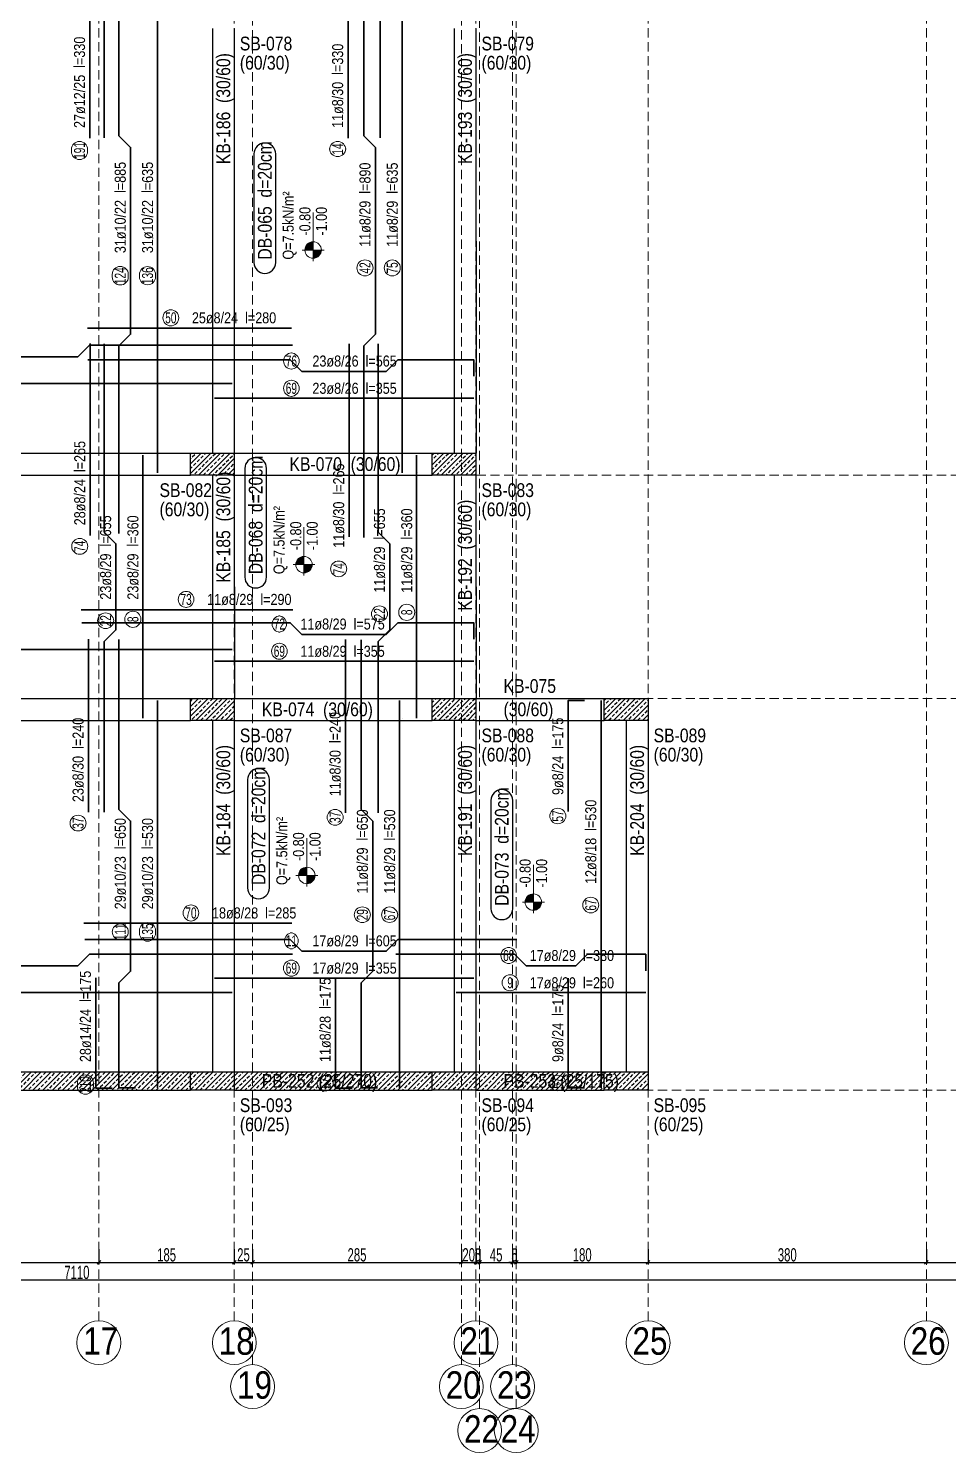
# Model space of a CAD drawing. Header units: millimetres. Extents: x 2300 to 11114, y 689 to 8824.
# Drawn here: x 7051 to 8307, y 689 to 2634 of the extents above; entities that cross this region are included whole.
import ezdxf
from ezdxf.enums import TextEntityAlignment as Align

# ---------------------------------------------------------------- set-up
doc = ezdxf.new("R2010")
doc.units = ezdxf.units.MM
doc.linetypes.add('DASHED', pattern=[19.05, 12.7, -6.35])
for name, color, linetype, lineweight in [('AKS BALONU (BEYKENT)', 7, 'Continuous', 20), ('AKS CIZGISI (BEYKENT)', 252, 'DASHED', 20), ('AKS NO (BEYKENT)', 3, 'Continuous', 20), ('AKS OLCU (BEYKENT)', 200, 'Continuous', 20), ('DONATI (BEYKENT)', 4, 'Continuous', 35), ('DONATI YAZISI (BEYKENT)', 3, 'Continuous', 20), ('DOSEME ISMI (BEYKENT)', 9, 'Continuous', 20), ('DOSEME PAFTA (BEYKENT)', 3, 'Continuous', 20), ('KIRIS (BEYKENT)', 2, 'Continuous', 30), ('KIRIS ISMI (BEYKENT)', 40, 'Continuous', 20), ('KOLON (BEYKENT)', 3, 'Continuous', 30), ('KOLON ISMI (BEYKENT)', 91, 'Continuous', 20), ('KOT CIZGI (BEYKENT)', 120, 'Continuous', 20), ('KOT YAZI (BEYKENT)', 7, 'Continuous', 20), ('PERDE (BEYKENT)', 6, 'Continuous', 30), ('PERDE ISMI (BEYKENT)', 240, 'Continuous', 20), ('POZ BALON (BEYKENT)', 14, 'Continuous', 20), ('POZ NO (BEYKENT)', 2, 'Continuous', 20), ('TARAMA (BEYKENT)', 252, 'Continuous', 25), ('YAZI (BEYKENT)', 140, 'Continuous', 20)]:
    doc.layers.add(name, color=color, linetype=linetype, lineweight=lineweight)
doc.styles.add('DONATI YAZISI (BEYKENT)', font='')
doc.styles.add('DSMOLC-50', font='bahnschrift light condensed', dxfattribs={"width": 0.75, "height": 18})
doc.styles.add('KOT (BEYKENT)', font='')
doc.styles.add('stastyle', font='RomanSTA.ttf')
doc.styles.add('YAZI (BEYKENT)', font='')
doc.styles.get('DONATI YAZISI (BEYKENT)').set_extended_font_data('Bahnschrift Light Condensed')
doc.styles.get('KOT (BEYKENT)').set_extended_font_data('Bahnschrift Light Condensed')
doc.styles.get('YAZI (BEYKENT)').set_extended_font_data('Bahnschrift Light Condensed')
doc.dimstyles.new('DSMOLC-50', dxfattribs={"dimtxt": 18, "dimasz": 5, "dimexe": 2, "dimexo": 2, "dimgap": 1, "dimtad": 1, "dimdec": 1, "dimrnd": 0.5, "dimzin": 12, "dimdsep": 46, "dimtxsty": 'DSMOLC-50', "dimblk": 'OBLIQUE', "dimblk1": 'OBLIQUE', "dimblk2": 'OBLIQUE', "dimcen": 0, "dimclrt": 7, "dimadec": 0, "dimazin": 0, "dimtfac": 1, "dimtdec": 4, "dimtix": 1, "dimtmove": 2, "dimatfit": 3, "dimfxl": 1, "dimtzin": 0, "dimarcsym": 0})
pattern_1 = [(45, (-157652.923, -16846.83), (-6.7351921, 6.7351921), []), (45, (-157646.188, -16846.83), (-6.7351921, 6.7351921), [4.7625, -2.38125])]
pattern_2 = [(45, (705.027, 417.84), (-6.629126, 6.629126), []), (45, (711.6565, 417.84), (-6.629126, 6.629126), [4.6875, -2.34375])]

# ---------------------------------------------------------------- blocks, each defined once
blk = doc.blocks.new('_Oblique')
at = {"color": 0, "linetype": 'ByBlock', "lineweight": -2}
blk.add_line((-0.5, -0.5), (0.5, 0.5), dxfattribs=at)
blk = doc.blocks.new('*D221')
at = {"layer": 'AKS OLCU (BEYKENT)', "color": 0, "lineweight": -2, "transparency": 16777216}
for p, q in [((6746.9, 966.6), (6746.9, 946.6)), ((7146.9, 966.6), (7146.9, 946.6)), ((6746.9, 948.6), (7146.9, 948.6))]:
    blk.add_line(p, q, dxfattribs=at)
at = {"layer": 'DEFPOINTS', "color": 0, "transparency": 16777216}
for p in [(6746.9, 968.6), (7146.9, 968.6), (7146.9, 948.6)]:
    blk.add_point(p, dxfattribs=at)
at = {"layer": 'AKS OLCU (BEYKENT)', "color": 0, "lineweight": -2, "transparency": 16777216, "xscale": 5, "yscale": 5, "zscale": 5, "rotation": 180}
blk.add_blockref('_Oblique', (6746.9, 948.6), dxfattribs=at)
at = {"layer": 'AKS OLCU (BEYKENT)', "color": 0, "lineweight": -2, "transparency": 16777216, "xscale": 5, "yscale": 5, "zscale": 5}
blk.add_blockref('_Oblique', (7146.9, 948.6), dxfattribs=at)
at = {"layer": 'AKS OLCU (BEYKENT)', "color": 7, "transparency": 16777216, "insert": (6946.9, 958.8), "char_height": 18, "attachment_point": 5, "style": 'DSMOLC-50'}
blk.add_mtext('400', dxfattribs=at)
blk = doc.blocks.new('*D222')
at = {"layer": 'AKS OLCU (BEYKENT)', "color": 0, "lineweight": -2, "transparency": 16777216}
for p, q in [((7146.9, 966.6), (7146.9, 946.6)), ((7331.9, 966.6), (7331.9, 946.6)), ((7146.9, 948.6), (7331.9, 948.6))]:
    blk.add_line(p, q, dxfattribs=at)
at = {"layer": 'DEFPOINTS', "color": 0, "transparency": 16777216}
for p in [(7146.9, 968.6), (7331.9, 968.6), (7331.9, 948.6)]:
    blk.add_point(p, dxfattribs=at)
at = {"layer": 'AKS OLCU (BEYKENT)', "color": 0, "lineweight": -2, "transparency": 16777216, "xscale": 5, "yscale": 5, "zscale": 5, "rotation": 180}
blk.add_blockref('_Oblique', (7146.9, 948.6), dxfattribs=at)
at = {"layer": 'AKS OLCU (BEYKENT)', "color": 0, "lineweight": -2, "transparency": 16777216, "xscale": 5, "yscale": 5, "zscale": 5}
blk.add_blockref('_Oblique', (7331.9, 948.6), dxfattribs=at)
at = {"layer": 'AKS OLCU (BEYKENT)', "color": 7, "transparency": 16777216, "insert": (7239.4, 958.8), "char_height": 18, "attachment_point": 5, "style": 'DSMOLC-50'}
blk.add_mtext('185', dxfattribs=at)
blk = doc.blocks.new('*D223')
at = {"layer": 'AKS OLCU (BEYKENT)', "color": 0, "lineweight": -2, "transparency": 16777216}
for p, q in [((7331.9, 966.6), (7331.9, 946.6)), ((7356.9, 966.6), (7356.9, 946.6)), ((7331.9, 948.6), (7356.9, 948.6))]:
    blk.add_line(p, q, dxfattribs=at)
at = {"layer": 'DEFPOINTS', "color": 0, "transparency": 16777216}
for p in [(7331.9, 968.6), (7356.9, 968.6), (7356.9, 948.6)]:
    blk.add_point(p, dxfattribs=at)
at = {"layer": 'AKS OLCU (BEYKENT)', "color": 0, "lineweight": -2, "transparency": 16777216, "xscale": 5, "yscale": 5, "zscale": 5, "rotation": 180}
blk.add_blockref('_Oblique', (7331.9, 948.6), dxfattribs=at)
at = {"layer": 'AKS OLCU (BEYKENT)', "color": 0, "lineweight": -2, "transparency": 16777216, "xscale": 5, "yscale": 5, "zscale": 5}
blk.add_blockref('_Oblique', (7356.9, 948.6), dxfattribs=at)
at = {"layer": 'AKS OLCU (BEYKENT)', "color": 7, "transparency": 16777216, "insert": (7344.4, 958.8), "char_height": 18, "attachment_point": 5, "style": 'DSMOLC-50'}
blk.add_mtext('25', dxfattribs=at)
blk = doc.blocks.new('*D224')
at = {"layer": 'AKS OLCU (BEYKENT)', "color": 0, "lineweight": -2, "transparency": 16777216}
for p, q in [((7356.9, 966.6), (7356.9, 946.6)), ((7641.9, 966.6), (7641.9, 946.6)), ((7356.9, 948.6), (7641.9, 948.6))]:
    blk.add_line(p, q, dxfattribs=at)
at = {"layer": 'DEFPOINTS', "color": 0, "transparency": 16777216}
for p in [(7356.9, 968.6), (7641.9, 968.6), (7641.9, 948.6)]:
    blk.add_point(p, dxfattribs=at)
at = {"layer": 'AKS OLCU (BEYKENT)', "color": 0, "lineweight": -2, "transparency": 16777216, "xscale": 5, "yscale": 5, "zscale": 5, "rotation": 180}
blk.add_blockref('_Oblique', (7356.9, 948.6), dxfattribs=at)
at = {"layer": 'AKS OLCU (BEYKENT)', "color": 0, "lineweight": -2, "transparency": 16777216, "xscale": 5, "yscale": 5, "zscale": 5}
blk.add_blockref('_Oblique', (7641.9, 948.6), dxfattribs=at)
at = {"layer": 'AKS OLCU (BEYKENT)', "color": 7, "transparency": 16777216, "insert": (7499.4, 958.8), "char_height": 18, "attachment_point": 5, "style": 'DSMOLC-50'}
blk.add_mtext('285', dxfattribs=at)
blk = doc.blocks.new('*D225')
at = {"layer": 'AKS OLCU (BEYKENT)', "color": 0, "lineweight": -2, "transparency": 16777216}
for p, q in [((7641.9, 966.6), (7641.9, 946.6)), ((7661.9, 966.6), (7661.9, 946.6)), ((7641.9, 948.6), (7661.9, 948.6))]:
    blk.add_line(p, q, dxfattribs=at)
at = {"layer": 'DEFPOINTS', "color": 0, "transparency": 16777216}
for p in [(7641.9, 968.6), (7661.9, 968.6), (7661.9, 948.6)]:
    blk.add_point(p, dxfattribs=at)
at = {"layer": 'AKS OLCU (BEYKENT)', "color": 0, "lineweight": -2, "transparency": 16777216, "xscale": 5, "yscale": 5, "zscale": 5, "rotation": 180}
blk.add_blockref('_Oblique', (7641.9, 948.6), dxfattribs=at)
at = {"layer": 'AKS OLCU (BEYKENT)', "color": 0, "lineweight": -2, "transparency": 16777216, "xscale": 5, "yscale": 5, "zscale": 5}
blk.add_blockref('_Oblique', (7661.9, 948.6), dxfattribs=at)
at = {"layer": 'AKS OLCU (BEYKENT)', "color": 7, "transparency": 16777216, "insert": (7651.9, 958.8), "char_height": 18, "attachment_point": 5, "style": 'DSMOLC-50'}
blk.add_mtext('20', dxfattribs=at)
blk = doc.blocks.new('*D226')
at = {"layer": 'AKS OLCU (BEYKENT)', "color": 0, "lineweight": -2, "transparency": 16777216}
for p, q in [((7661.9, 966.6), (7661.9, 946.6)), ((7666.9, 966.6), (7666.9, 946.6)), ((7661.9, 948.6), (7656.9, 948.6)), ((7661.9, 948.6), (7666.9, 948.6)), ((7666.9, 948.6), (7671.9, 948.6))]:
    blk.add_line(p, q, dxfattribs=at)
at = {"layer": 'DEFPOINTS', "color": 0, "transparency": 16777216}
for p in [(7661.9, 968.6), (7666.9, 968.6), (7666.9, 948.6)]:
    blk.add_point(p, dxfattribs=at)
at = {"layer": 'AKS OLCU (BEYKENT)', "color": 0, "lineweight": -2, "transparency": 16777216, "xscale": 5, "yscale": 5, "zscale": 5}
blk.add_blockref('_Oblique', (7661.9, 948.6), dxfattribs=at)
at = {"layer": 'AKS OLCU (BEYKENT)', "color": 0, "lineweight": -2, "transparency": 16777216, "xscale": 5, "yscale": 5, "zscale": 5, "rotation": 180}
blk.add_blockref('_Oblique', (7666.9, 948.6), dxfattribs=at)
at = {"layer": 'AKS OLCU (BEYKENT)', "color": 7, "transparency": 16777216, "insert": (7664.4, 958.7), "char_height": 18, "attachment_point": 5, "style": 'DSMOLC-50'}
blk.add_mtext('5', dxfattribs=at)
blk = doc.blocks.new('*D227')
at = {"layer": 'AKS OLCU (BEYKENT)', "color": 0, "lineweight": -2, "transparency": 16777216}
for p, q in [((7666.9, 966.6), (7666.9, 946.6)), ((7711.9, 966.6), (7711.9, 946.6)), ((7666.9, 948.6), (7711.9, 948.6))]:
    blk.add_line(p, q, dxfattribs=at)
at = {"layer": 'DEFPOINTS', "color": 0, "transparency": 16777216}
for p in [(7666.9, 968.6), (7711.9, 968.6), (7711.9, 948.6)]:
    blk.add_point(p, dxfattribs=at)
at = {"layer": 'AKS OLCU (BEYKENT)', "color": 0, "lineweight": -2, "transparency": 16777216, "xscale": 5, "yscale": 5, "zscale": 5, "rotation": 180}
blk.add_blockref('_Oblique', (7666.9, 948.6), dxfattribs=at)
at = {"layer": 'AKS OLCU (BEYKENT)', "color": 0, "lineweight": -2, "transparency": 16777216, "xscale": 5, "yscale": 5, "zscale": 5}
blk.add_blockref('_Oblique', (7711.9, 948.6), dxfattribs=at)
at = {"layer": 'AKS OLCU (BEYKENT)', "color": 7, "transparency": 16777216, "insert": (7689.4, 958.7), "char_height": 18, "attachment_point": 5, "style": 'DSMOLC-50'}
blk.add_mtext('45', dxfattribs=at)
blk = doc.blocks.new('*D228')
at = {"layer": 'AKS OLCU (BEYKENT)', "color": 0, "lineweight": -2, "transparency": 16777216}
for p, q in [((7711.9, 966.6), (7711.9, 946.6)), ((7716.9, 966.6), (7716.9, 946.6)), ((7711.9, 948.6), (7706.9, 948.6)), ((7711.9, 948.6), (7716.9, 948.6)), ((7716.9, 948.6), (7721.9, 948.6))]:
    blk.add_line(p, q, dxfattribs=at)
at = {"layer": 'DEFPOINTS', "color": 0, "transparency": 16777216}
for p in [(7711.9, 968.6), (7716.9, 968.6), (7716.9, 948.6)]:
    blk.add_point(p, dxfattribs=at)
at = {"layer": 'AKS OLCU (BEYKENT)', "color": 0, "lineweight": -2, "transparency": 16777216, "xscale": 5, "yscale": 5, "zscale": 5}
blk.add_blockref('_Oblique', (7711.9, 948.6), dxfattribs=at)
at = {"layer": 'AKS OLCU (BEYKENT)', "color": 0, "lineweight": -2, "transparency": 16777216, "xscale": 5, "yscale": 5, "zscale": 5, "rotation": 180}
blk.add_blockref('_Oblique', (7716.9, 948.6), dxfattribs=at)
at = {"layer": 'AKS OLCU (BEYKENT)', "color": 7, "transparency": 16777216, "insert": (7714.4, 958.7), "char_height": 18, "attachment_point": 5, "style": 'DSMOLC-50'}
blk.add_mtext('5', dxfattribs=at)
blk = doc.blocks.new('*D229')
at = {"layer": 'AKS OLCU (BEYKENT)', "color": 0, "lineweight": -2, "transparency": 16777216}
for p, q in [((7716.9, 966.6), (7716.9, 946.6)), ((7896.9, 966.6), (7896.9, 946.6)), ((7716.9, 948.6), (7896.9, 948.6))]:
    blk.add_line(p, q, dxfattribs=at)
at = {"layer": 'DEFPOINTS', "color": 0, "transparency": 16777216}
for p in [(7716.9, 968.6), (7896.9, 968.6), (7896.9, 948.6)]:
    blk.add_point(p, dxfattribs=at)
at = {"layer": 'AKS OLCU (BEYKENT)', "color": 0, "lineweight": -2, "transparency": 16777216, "xscale": 5, "yscale": 5, "zscale": 5, "rotation": 180}
blk.add_blockref('_Oblique', (7716.9, 948.6), dxfattribs=at)
at = {"layer": 'AKS OLCU (BEYKENT)', "color": 0, "lineweight": -2, "transparency": 16777216, "xscale": 5, "yscale": 5, "zscale": 5}
blk.add_blockref('_Oblique', (7896.9, 948.6), dxfattribs=at)
at = {"layer": 'AKS OLCU (BEYKENT)', "color": 7, "transparency": 16777216, "insert": (7806.9, 958.8), "char_height": 18, "attachment_point": 5, "style": 'DSMOLC-50'}
blk.add_mtext('180', dxfattribs=at)
blk = doc.blocks.new('*D230')
at = {"layer": 'AKS OLCU (BEYKENT)', "color": 0, "lineweight": -2, "transparency": 16777216}
for p, q in [((7896.9, 966.6), (7896.9, 946.6)), ((8276.9, 966.6), (8276.9, 946.6)), ((7896.9, 948.6), (8276.9, 948.6))]:
    blk.add_line(p, q, dxfattribs=at)
at = {"layer": 'DEFPOINTS', "color": 0, "transparency": 16777216}
for p in [(7896.9, 968.6), (8276.9, 968.6), (8276.9, 948.6)]:
    blk.add_point(p, dxfattribs=at)
at = {"layer": 'AKS OLCU (BEYKENT)', "color": 0, "lineweight": -2, "transparency": 16777216, "xscale": 5, "yscale": 5, "zscale": 5, "rotation": 180}
blk.add_blockref('_Oblique', (7896.9, 948.6), dxfattribs=at)
at = {"layer": 'AKS OLCU (BEYKENT)', "color": 0, "lineweight": -2, "transparency": 16777216, "xscale": 5, "yscale": 5, "zscale": 5}
blk.add_blockref('_Oblique', (8276.9, 948.6), dxfattribs=at)
at = {"layer": 'AKS OLCU (BEYKENT)', "color": 7, "transparency": 16777216, "insert": (8086.9, 958.8), "char_height": 18, "attachment_point": 5, "style": 'DSMOLC-50'}
blk.add_mtext('380', dxfattribs=at)
blk = doc.blocks.new('*D231')
at = {"layer": 'AKS OLCU (BEYKENT)', "color": 0, "lineweight": -2, "transparency": 16777216}
for p, q in [((8276.9, 966.6), (8276.9, 946.6)), ((8466.9, 966.6), (8466.9, 946.6)), ((8276.9, 948.6), (8466.9, 948.6))]:
    blk.add_line(p, q, dxfattribs=at)
at = {"layer": 'DEFPOINTS', "color": 0, "transparency": 16777216}
for p in [(8276.9, 968.6), (8466.9, 968.6), (8466.9, 948.6)]:
    blk.add_point(p, dxfattribs=at)
at = {"layer": 'AKS OLCU (BEYKENT)', "color": 0, "lineweight": -2, "transparency": 16777216, "xscale": 5, "yscale": 5, "zscale": 5, "rotation": 180}
blk.add_blockref('_Oblique', (8276.9, 948.6), dxfattribs=at)
at = {"layer": 'AKS OLCU (BEYKENT)', "color": 0, "lineweight": -2, "transparency": 16777216, "xscale": 5, "yscale": 5, "zscale": 5}
blk.add_blockref('_Oblique', (8466.9, 948.6), dxfattribs=at)
at = {"layer": 'AKS OLCU (BEYKENT)', "color": 7, "transparency": 16777216, "insert": (8371.9, 958.8), "char_height": 18, "attachment_point": 5, "style": 'DSMOLC-50'}
blk.add_mtext('190', dxfattribs=at)
blk = doc.blocks.new('*D246')
at = {"layer": 'AKS OLCU (BEYKENT)', "color": 0, "lineweight": -2, "transparency": 16777216}
for p, q in [((3561.9, 966.6), (3561.9, 922.6)), ((10671.9, 966.6), (10671.9, 922.6)), ((3561.9, 924.6), (10671.9, 924.6))]:
    blk.add_line(p, q, dxfattribs=at)
at = {"layer": 'DEFPOINTS', "color": 0, "transparency": 16777216}
for p in [(3561.9, 968.6), (10671.9, 968.6), (10671.9, 924.6)]:
    blk.add_point(p, dxfattribs=at)
at = {"layer": 'AKS OLCU (BEYKENT)', "color": 0, "lineweight": -2, "transparency": 16777216, "xscale": 5, "yscale": 5, "zscale": 5, "rotation": 180}
blk.add_blockref('_Oblique', (3561.9, 924.6), dxfattribs=at)
at = {"layer": 'AKS OLCU (BEYKENT)', "color": 0, "lineweight": -2, "transparency": 16777216, "xscale": 5, "yscale": 5, "zscale": 5}
blk.add_blockref('_Oblique', (10671.9, 924.6), dxfattribs=at)
at = {"layer": 'AKS OLCU (BEYKENT)', "color": 7, "transparency": 16777216, "insert": (7116.9, 934.8), "char_height": 18, "attachment_point": 5, "style": 'DSMOLC-50'}
blk.add_mtext('7110', dxfattribs=at)

msp = doc.modelspace()

# ---------------------------------------------------------------- hatches: boundary and pattern name
at = {"layer": 'KOT CIZGI (BEYKENT)'}
h = msp.add_hatch(color=256, dxfattribs=at)
h.dxf.hatch_style = 1
h.paths.add_polyline_path([(7428.27, 2331.25), (7439.52, 2331.25), (7439.52, 2342.5, 0.4142136)])
h = msp.add_hatch(color=256, dxfattribs=at)
h.dxf.hatch_style = 1
h.paths.add_polyline_path([(7439.52, 2331.25), (7439.52, 2320, 0.4142136), (7450.77, 2331.25)])
h = msp.add_hatch(color=256, dxfattribs=at)
h.dxf.hatch_style = 1
h.paths.add_polyline_path([(7415.77, 1901.57), (7427.02, 1901.57), (7427.02, 1912.82, 0.4142136)])
h = msp.add_hatch(color=256, dxfattribs=at)
h.dxf.hatch_style = 1
h.paths.add_polyline_path([(7427.02, 1901.57), (7427.02, 1890.32, 0.4142136), (7438.27, 1901.57)])
h = msp.add_hatch(color=256, dxfattribs=at)
h.dxf.hatch_style = 1
h.paths.add_polyline_path([(7419.6, 1477.03), (7430.85, 1477.03), (7430.85, 1488.28, 0.4142136)])
h = msp.add_hatch(color=256, dxfattribs=at)
h.dxf.hatch_style = 1
h.paths.add_polyline_path([(7430.85, 1477.03), (7430.85, 1465.78, 0.4142136), (7442.1, 1477.03)])
h = msp.add_hatch(color=256, dxfattribs=at)
h.dxf.hatch_style = 1
h.paths.add_polyline_path([(7728.96, 1440.67), (7740.21, 1440.67), (7740.21, 1451.92, 0.4142136)])
h = msp.add_hatch(color=256, dxfattribs=at)
h.dxf.hatch_style = 1
h.paths.add_polyline_path([(7740.21, 1440.67), (7740.21, 1429.42, 0.4142136), (7751.46, 1440.67)])
at = {"layer": 'TARAMA (BEYKENT)'}
h = msp.add_hatch(dxfattribs=at)
h.set_pattern_fill('ANSI33', color=256, scale=1.5, style=0, pattern_type=0)
h.set_pattern_definition(pattern_2)
h.paths.add_polyline_path([(7271.88, 2053.91), (7331.88, 2053.91), (7331.88, 2023.91), (7271.88, 2023.91)], flags=0)
h = msp.add_hatch(dxfattribs=at)
h.set_pattern_fill('ANSI33', color=256, scale=1.5, style=0, pattern_type=0)
h.set_pattern_definition(pattern_2)
h.paths.add_polyline_path([(7601.88, 2053.91), (7661.88, 2053.91), (7661.88, 2023.91), (7601.88, 2023.91)], flags=0)
h = msp.add_hatch(dxfattribs=at)
h.set_pattern_fill('ANSI33', color=256, scale=1.5, style=0, pattern_type=0)
h.set_pattern_definition(pattern_2)
h.paths.add_polyline_path([(7271.88, 1718.91), (7331.88, 1718.91), (7331.88, 1688.91), (7271.88, 1688.91)], flags=0)
h = msp.add_hatch(dxfattribs=at)
h.set_pattern_fill('ANSI33', color=256, scale=1.5, style=0, pattern_type=0)
h.set_pattern_definition(pattern_2)
h.paths.add_polyline_path([(7601.88, 1718.91), (7661.88, 1718.91), (7661.88, 1688.91), (7601.88, 1688.91)], flags=0)
h = msp.add_hatch(dxfattribs=at)
h.set_pattern_fill('ANSI33', color=256, scale=1.5, style=0, pattern_type=0)
h.set_pattern_definition(pattern_2)
h.paths.add_polyline_path([(7836.88, 1718.91), (7896.88, 1718.91), (7896.88, 1688.91), (7836.88, 1688.91)], flags=0)
at = {"layer": 'TARAMA (BEYKENT)', "lineweight": -3}
h = msp.add_hatch(dxfattribs=at)
h.set_pattern_fill('ANSI33', color=256, scale=1.5, style=0)
h.set_pattern_definition(pattern_1)
h.paths.add_polyline_path([(7271.88, 1208.91), (6666.88, 1208.91), (6666.88, 1183.91), (7271.88, 1183.91)])
at = {"layer": 'TARAMA (BEYKENT)'}
h = msp.add_hatch(dxfattribs=at)
h.set_pattern_fill('ANSI33', color=256, scale=1.5, style=0, pattern_type=0)
h.set_pattern_definition(pattern_2)
h.paths.add_polyline_path([(7271.88, 1208.91), (7331.88, 1208.91), (7331.88, 1183.91), (7271.88, 1183.91)], flags=0)
at = {"layer": 'TARAMA (BEYKENT)', "lineweight": -3}
h = msp.add_hatch(dxfattribs=at)
h.set_pattern_fill('ANSI33', color=256, scale=1.5, style=0)
h.set_pattern_definition(pattern_1)
h.paths.add_polyline_path([(7601.88, 1208.91), (7331.88, 1208.91), (7331.88, 1183.91), (7601.88, 1183.91)])
at = {"layer": 'TARAMA (BEYKENT)'}
h = msp.add_hatch(dxfattribs=at)
h.set_pattern_fill('ANSI33', color=256, scale=1.5, style=0, pattern_type=0)
h.set_pattern_definition(pattern_2)
h.paths.add_polyline_path([(7601.88, 1208.91), (7661.88, 1208.91), (7661.88, 1183.91), (7601.88, 1183.91)], flags=0)
at = {"layer": 'TARAMA (BEYKENT)', "lineweight": -3}
h = msp.add_hatch(dxfattribs=at)
h.set_pattern_fill('ANSI33', color=256, scale=1.5, style=0)
h.set_pattern_definition(pattern_1)
h.paths.add_polyline_path([(7836.88, 1208.91), (7661.88, 1208.91), (7661.88, 1183.91), (7836.88, 1183.91)])
at = {"layer": 'TARAMA (BEYKENT)'}
h = msp.add_hatch(dxfattribs=at)
h.set_pattern_fill('ANSI33', color=256, scale=1.5, style=0, pattern_type=0)
h.set_pattern_definition(pattern_2)
h.paths.add_polyline_path([(7836.88, 1208.91), (7896.88, 1208.91), (7896.88, 1183.91), (7836.88, 1183.91)], flags=0)

# ---------------------------------------------------------------- linework, layer by layer
at = {"layer": 'AKS BALONU (BEYKENT)'}
for centre in [(7146.88, 838.91), (7331.88, 838.91), (7661.88, 838.91), (7896.88, 838.91), (8276.88, 838.91), (7356.88, 778.91), (7641.88, 778.91), (7711.88, 778.91), (7666.88, 718.91), (7716.88, 718.91)]:
    msp.add_circle(centre, 30, dxfattribs=at)
at = {"layer": 'AKS CIZGISI (BEYKENT)'}
for p, q in [((7666.88, 748.91), (7666.88, 8543.91)), ((7716.88, 748.91), (7716.88, 8543.91)), ((7356.88, 808.91), (7356.88, 8513.91)), ((7641.88, 808.91), (7641.88, 8483.91)), ((7711.88, 808.91), (7711.88, 8483.91)), ((7146.88, 868.91), (7146.88, 8453.91)), ((7331.88, 868.91), (7331.88, 8453.91)), ((7896.88, 868.91), (7896.88, 8453.91)), ((8276.88, 868.91), (8276.88, 8453.91)), ((7661.88, 868.91), (7661.88, 8423.91)), ((3261.88, 2023.91), (10994.38, 2023.91)), ((3261.88, 1718.91), (10994.38, 1718.91)), ((3261.88, 1183.91), (10994.38, 1183.91))]:
    msp.add_line(p, q, dxfattribs=at)
at = {"layer": 'DONATI (BEYKENT)'}
for points in [[(7154.38, 2484.27), (7154.38, 2810.27), (7170.29, 2826.19), (7170.28, 3081.35), (7154.38, 3097.27), (7154.38, 3437.02)], [(7531.17, 2484.27), (7531.17, 2810.27), (7547.07, 2826.19), (7547.07, 3081.35), (7531.17, 3097.27), (7531.17, 3437.02)], [(7134.65, 2484.17), (7134.65, 2813.88)], [(7174.38, 1944.28), (7174.38, 2200.28), (7190.29, 2216.2), (7190.28, 2471.36), (7174.38, 2487.28), (7174.38, 2813.28)], [(7487.11, 2484.17), (7487.11, 2814)], [(7508.54, 1938.63), (7508.54, 2200.28), (7524.44, 2216.2), (7524.44, 2471.36), (7508.54, 2487.28), (7508.54, 2813.28)], [(7226.88, 2026.91), (7226.88, 2660.91)], [(7561.04, 2026.91), (7561.04, 2660.91)], [(7131.25, 2224.55), (7409.76, 2224.55)], [(6527.25, 2201.41), (6804.5, 2201.41), (6820.42, 2185.5), (7118.08, 2185.51), (7134, 2201.41), (7411.25, 2201.41)], [(7134.97, 1941.5), (7134.97, 2203.51)], [(7154.38, 1563.57), (7154.38, 1796.52), (7170.29, 1812.44), (7170.28, 1930.1), (7154.38, 1946.02), (7154.38, 2203.27)], [(7488.52, 1939.56), (7488.52, 2203)], [(7528.31, 1562.63), (7528.31, 1796.52), (7544.21, 1812.44), (7544.21, 1930.1), (7528.31, 1946.02), (7528.31, 2203.27)], [(7131.79, 2181.41), (7408.26, 2181.41), (7424.18, 2165.5), (7539.34, 2165.51), (7555.26, 2181.41), (7658.76, 2181.41), (7658.78, 2158.91)], [(6609.88, 2148.91), (7328.88, 2148.91)], [(7304.88, 2128.91), (7658.88, 2128.91)], [(7206.88, 1691.9), (7206.88, 2050.9)], [(7580.81, 1691.9), (7580.81, 2050.9)], [(7122.65, 1839.95), (7411.68, 1839.95)], [(7123.51, 1822.24), (7408.26, 1822.24), (7424.18, 1806.34), (7539.34, 1806.34), (7555.26, 1822.24), (7658.76, 1822.24), (7658.78, 1799.74)], [(7132.69, 1563.46), (7132.69, 1799.97)], [(7196.88, 1186.8), (7174.38, 1186.78), (7174.38, 1330.28), (7190.29, 1346.2), (7190.28, 1551.36), (7174.38, 1567.28), (7174.38, 1799.24)], [(7483.66, 1562.52), (7483.66, 1799.27)], [(7527.44, 1186.8), (7504.94, 1186.78), (7504.94, 1330.28), (7520.84, 1346.2), (7520.83, 1551.36), (7504.94, 1567.28), (7504.94, 1798.7)], [(6609.88, 1785.58), (7328.88, 1785.58)], [(7304.88, 1769.74), (7658.88, 1769.74)], [(7226.88, 1186.91), (7226.88, 1715.91)], [(7557.44, 1186.91), (7557.44, 1715.91)], [(7787.72, 1564.53), (7787.72, 1715.8), (7810.22, 1715.8)], [(7832.72, 1186.91), (7832.72, 1715.91)], [(7126.4, 1411.68), (7410.63, 1411.68)], [(7127.6, 1389.49), (7408.25, 1389.49), (7424.17, 1373.58), (7539.33, 1373.59), (7555.25, 1389.49), (7717.5, 1389.49)], [(6527.26, 1369.48), (6804.51, 1369.48), (6820.43, 1353.58), (7118.09, 1353.59), (7134.01, 1369.48), (7411.26, 1369.48)], [(7552.26, 1369.48), (7714.51, 1369.48), (7730.42, 1353.58), (7798.09, 1353.59), (7814.01, 1369.48), (7893.76, 1369.48), (7893.78, 1346.98)], [(7165.2, 1186.67), (7142.7, 1186.67), (7142.7, 1337.05)], [(7304.88, 1336.99), (7658.88, 1336.99)], [(7492.58, 1186.67), (7470.08, 1186.67), (7470.08, 1337.05)], [(7810.22, 1186.8), (7787.72, 1186.8), (7787.72, 1336.93)], [(6609.88, 1316.98), (7328.88, 1316.98)], [(7634.88, 1316.98), (7893.88, 1316.98)]]:
    msp.add_lwpolyline(points, dxfattribs=at)
at = {"layer": 'DOSEME PAFTA (BEYKENT)', "lineweight": -3}
for points in [[(7388.4, 2314.21), (7388.4, 2462.5, 1), (7358.72, 2462.5), (7358.72, 2314.21, 1)], [(7375.89, 1884.53), (7375.89, 2032.91, 1), (7346.21, 2032.91), (7346.21, 1884.53, 1)], [(7379.73, 1459.99), (7379.73, 1607.96, 1), (7350.05, 1607.96), (7350.05, 1459.99, 1)], [(7711.97, 1431.6), (7711.97, 1579.47, 1), (7682.29, 1579.47), (7682.29, 1431.6, 1)]]:
    msp.add_lwpolyline(points, format="xyb", close=True, dxfattribs=at)
at = {"layer": 'KIRIS (BEYKENT)'}
for p, q in [((7301.88, 2633.81), (7301.88, 2053.81)), ((7331.88, 2633.81), (7331.88, 2053.91)), ((7631.88, 2633.81), (7631.88, 2053.81)), ((7661.88, 2633.81), (7661.98, 2053.81)), ((6666.78, 2053.91), (7271.98, 2053.91)), ((7331.98, 2053.91), (7601.98, 2053.91)), ((6666.78, 2023.91), (7271.98, 2023.91)), ((7301.88, 2023.81), (7301.88, 1719.01)), ((7331.88, 2023.81), (7331.98, 1719.01)), ((7331.98, 2023.91), (7601.98, 2023.91)), ((7631.88, 2023.81), (7631.88, 1719.01)), ((7661.88, 2023.81), (7661.98, 1719.01)), ((6666.78, 1718.91), (7271.98, 1718.91)), ((7331.98, 1718.91), (7601.98, 1718.91)), ((7661.98, 1718.91), (7836.98, 1718.91)), ((6666.78, 1688.91), (7271.98, 1688.91)), ((7301.88, 1689.01), (7301.88, 1208.81)), ((7331.88, 1688.91), (7331.88, 1208.91)), ((7331.98, 1688.91), (7601.98, 1688.91)), ((7631.88, 1689.01), (7631.88, 1208.81)), ((7661.88, 1688.91), (7661.88, 1208.91)), ((7661.98, 1688.91), (7836.98, 1688.91)), ((7866.88, 1689.01), (7866.88, 1208.81)), ((7896.88, 1689.01), (7896.98, 1208.81))]:
    msp.add_line(p, q, dxfattribs=at)
at = {"layer": 'KOLON (BEYKENT)'}
for points in [[(7271.88, 2053.91), (7331.88, 2053.91), (7331.88, 2023.91), (7271.88, 2023.91)], [(7601.88, 2053.91), (7661.88, 2053.91), (7661.88, 2023.91), (7601.88, 2023.91)], [(7271.88, 1718.91), (7331.88, 1718.91), (7331.88, 1688.91), (7271.88, 1688.91)], [(7601.88, 1718.91), (7661.88, 1718.91), (7661.88, 1688.91), (7601.88, 1688.91)], [(7836.88, 1718.91), (7896.88, 1718.91), (7896.88, 1688.91), (7836.88, 1688.91)], [(7271.88, 1208.91), (7331.88, 1208.91), (7331.88, 1183.91), (7271.88, 1183.91)], [(7601.88, 1208.91), (7661.88, 1208.91), (7661.88, 1183.91), (7601.88, 1183.91)], [(7836.88, 1208.91), (7896.88, 1208.91), (7896.88, 1183.91), (7836.88, 1183.91)]]:
    msp.add_lwpolyline(points, close=True, dxfattribs=at)
at = {"layer": 'KOT CIZGI (BEYKENT)'}
for p, q in [((7439.52, 2316.25), (7439.52, 2382.29)), ((7424.52, 2331.25), (7454.52, 2331.25)), ((7427.02, 1886.57), (7427.02, 1952.61)), ((7412.02, 1901.57), (7442.02, 1901.57)), ((7430.85, 1462.03), (7430.85, 1528.07)), ((7740.21, 1425.67), (7740.21, 1491.71)), ((7415.85, 1477.03), (7445.85, 1477.03)), ((7725.21, 1440.67), (7755.21, 1440.67))]:
    msp.add_line(p, q, dxfattribs=at)
for centre in [(7439.52, 2331.25), (7427.02, 1901.57), (7430.85, 1477.03), (7740.21, 1440.67)]:
    msp.add_circle(centre, 11.25, dxfattribs=at)
at = {"layer": 'PERDE (BEYKENT)'}
for p, q in [((6666.78, 1208.91), (7271.98, 1208.91)), ((7331.98, 1208.91), (7601.98, 1208.91)), ((7661.98, 1208.91), (7836.98, 1208.91)), ((6666.78, 1183.91), (7271.98, 1183.91)), ((7331.98, 1183.91), (7601.98, 1183.91)), ((7661.98, 1183.91), (7836.98, 1183.91))]:
    msp.add_line(p, q, dxfattribs=at)
at = {"layer": 'POZ BALON (BEYKENT)'}
for p, q in [((7109.51, 2465.8), (7109.51, 2468.63)), ((7131.51, 2465.8), (7131.51, 2468.63)), ((7461.97, 2469.88), (7461.97, 2468.55)), ((7483.97, 2469.88), (7483.97, 2468.55)), ((7165.14, 2294.5), (7165.14, 2297.94)), ((7187.14, 2294.5), (7187.14, 2297.94)), ((7202.38, 2294.77), (7202.38, 2297.65)), ((7224.38, 2294.77), (7224.38, 2297.65)), ((7499.3, 2306.9), (7499.3, 2306.71)), ((7521.3, 2306.9), (7521.3, 2306.71)), ((7536.54, 2306.91), (7536.54, 2306.67)), ((7558.54, 2306.91), (7558.54, 2306.67)), ((7245.36, 2249.68), (7244.97, 2249.68)), ((7245.36, 2227.68), (7244.97, 2227.68)), ((7410.09, 2190.64), (7409.43, 2190.64)), ((7410.09, 2168.64), (7409.43, 2168.64)), ((7410.05, 2153.41), (7409.44, 2153.41)), ((7410.05, 2131.41), (7409.44, 2131.41)), ((7109.83, 1926.67), (7109.83, 1926.43)), ((7131.83, 1926.67), (7131.83, 1926.43)), ((7463.38, 1896.13), (7463.38, 1895.53)), ((7485.38, 1896.13), (7485.38, 1895.53)), ((7266.36, 1865.08), (7265.72, 1865.08)), ((7266.36, 1843.08), (7265.72, 1843.08)), ((7394.44, 1831.47), (7392.29, 1831.47)), ((7519.07, 1834.73), (7519.07, 1834.19)), ((7541.07, 1834.73), (7541.07, 1834.19)), ((7145.15, 1825.21), (7145.15, 1824.67)), ((7167.15, 1825.21), (7167.15, 1824.67)), ((7394.44, 1809.47), (7392.29, 1809.47)), ((7393.66, 1794.24), (7393.05, 1794.24)), ((7393.66, 1772.24), (7393.05, 1772.24)), ((7458.52, 1556.7), (7458.52, 1556.15)), ((7480.52, 1556.7), (7480.52, 1556.15)), ((7762.58, 1558.6), (7762.58, 1557.83)), ((7784.58, 1558.6), (7784.58, 1557.83)), ((7107.55, 1548.78), (7107.55, 1548.23)), ((7129.55, 1548.78), (7129.55, 1548.23)), ((7272.96, 1436.82), (7272.35, 1436.82)), ((7495.69, 1423.74), (7495.69, 1423.1)), ((7517.69, 1423.74), (7517.69, 1423.1)), ((7532.94, 1423.82), (7532.94, 1422.99)), ((7554.94, 1423.82), (7554.94, 1422.99)), ((7807.58, 1437), (7807.58, 1436.27)), ((7829.58, 1437), (7829.58, 1436.27)), ((7202.38, 1398.26), (7202.38, 1401.75)), ((7224.38, 1398.26), (7224.38, 1401.75)), ((7272.96, 1414.82), (7272.35, 1414.82)), ((7165.14, 1400.26), (7165.14, 1399.78)), ((7187.14, 1400.26), (7187.14, 1399.78)), ((7411.26, 1398.72), (7408.23, 1398.72)), ((7411.26, 1376.72), (7408.23, 1376.72)), ((7409.97, 1361.49), (7409.5, 1361.49)), ((7706.92, 1378.72), (7706.09, 1378.72)), ((7706.92, 1356.72), (7706.09, 1356.72)), ((7409.97, 1339.49), (7409.5, 1339.49)), ((7117.56, 1189.17), (7117.56, 1193.62)), ((7139.56, 1189.17), (7139.56, 1193.62)), ((7444.94, 1193.77), (7444.94, 1193.01)), ((7466.94, 1193.77), (7466.94, 1193.01)), ((7762.58, 1193.9), (7762.58, 1193.14)), ((7784.58, 1193.9), (7784.58, 1193.14))]:
    msp.add_line(p, q, dxfattribs=at)
for centre in [(7193.38, 1826.93), (7567.31, 1836.44), (7708.49, 1330.49)]:
    msp.add_circle(centre, 11, dxfattribs=at)
for centre, start, end in [((7120.51, 2468.63), 0, 180), ((7472.97, 2468.55), 0, 180), ((7120.51, 2465.8), 180, 0), ((7472.97, 2469.88), 180, 0), ((7510.3, 2306.71), 0, 180), ((7547.54, 2306.67), 0, 180), ((7176.14, 2297.94), 0, 180), ((7213.38, 2297.65), 0, 180), ((7510.3, 2306.9), 180, 0), ((7547.54, 2306.91), 180, 0), ((7176.14, 2294.5), 180, 0), ((7213.38, 2294.77), 180, 0), ((7245.36, 2238.68), 90, 270), ((7244.97, 2238.68), 270, 90), ((7410.09, 2179.64), 90, 270), ((7409.43, 2179.64), 270, 90), ((7410.05, 2142.41), 90, 270), ((7409.44, 2142.41), 270, 90), ((7120.83, 1926.43), 0, 180), ((7120.83, 1926.67), 180, 0), ((7474.38, 1895.53), 0, 180), ((7474.38, 1896.13), 180, 0), ((7266.36, 1854.08), 90, 270), ((7265.72, 1854.08), 270, 90), ((7156.15, 1824.67), 0, 180), ((7394.44, 1820.47), 90, 270), ((7392.29, 1820.47), 270, 90), ((7530.07, 1834.19), 0, 180), ((7530.07, 1834.73), 180, 0), ((7156.15, 1825.21), 180, 0), ((7393.66, 1783.24), 90, 270), ((7393.05, 1783.24), 270, 90), ((7118.55, 1548.23), 0, 180), ((7469.52, 1556.15), 0, 180), ((7469.52, 1556.7), 180, 0), ((7773.58, 1557.83), 0, 180), ((7773.58, 1558.6), 180, 0), ((7118.55, 1548.78), 180, 0), ((7818.58, 1436.27), 0, 180), ((7272.96, 1425.82), 90, 270), ((7272.35, 1425.82), 270, 90), ((7506.69, 1423.1), 0, 180), ((7506.69, 1423.74), 180, 0), ((7543.94, 1422.99), 0, 180), ((7543.94, 1423.82), 180, 0), ((7818.58, 1437), 180, 0), ((7176.14, 1399.78), 0, 180), ((7213.38, 1401.75), 0, 180), ((7176.14, 1400.26), 180, 0), ((7213.38, 1398.26), 180, 0), ((7411.26, 1387.72), 90, 270), ((7408.23, 1387.72), 270, 90), ((7409.97, 1350.49), 90, 270), ((7409.5, 1350.49), 270, 90), ((7706.92, 1367.72), 90, 270), ((7706.09, 1367.72), 270, 90), ((7128.56, 1193.62), 0, 180), ((7128.56, 1189.17), 180, 0), ((7455.94, 1193.01), 0, 180), ((7455.94, 1193.77), 180, 0), ((7773.58, 1193.14), 0, 180), ((7773.58, 1193.9), 180, 0)]:
    msp.add_arc(centre, 11, start, end, dxfattribs=at)

# ---------------------------------------------------------------- texts
at = {"layer": 'AKS NO (BEYKENT)', "style": 'YAZI (BEYKENT)'}
for s, p in [('17', (7125.55, 822.41)), ('18', (7310.55, 822.41)), ('21', (7640.54, 822.41)), ('25', (7875.58, 822.41)), ('26', (8255.42, 822.41)), ('19', (7335.55, 762.41)), ('20', (7620.5, 762.41)), ('23', (7690.47, 762.41)), ('22', (7645.48, 702.41)), ('24', (7695.5, 702.41))]:
    msp.add_text(s, height=37.5, dxfattribs=at).set_placement(p)
at = {"layer": 'DONATI (BEYKENT)', "style": 'stastyle'}
for s, p in [('& 1-.2- 1- 7.249998- 0', (7304.88, 2128.91)), ('& 1-.2- 1- 3.049998- 6.100003', (7226.88, 2026.91)), ('& 1-.2- 1- 3.050001- 6.100003', (7581.88, 2026.91)), ('& 1-.2- 1- 7.249998- 0', (7304.88, 1769.74)), ('& 1-.2- 1- 5.349999- 6.099997', (7206.88, 1691.9)), ('& 1-.2- 1- 5.350001- 6.100003', (7561.88, 1691.9)), ('& 1-.2- 1- 7.25- 2.349997', (7304.88, 1336.99)), ('& 1-.2- 1- 3.300001- 0', (7634.88, 1316.98)), ('& 1-.2- 1- 0- 3.049998', (7226.88, 1186.91)), ('& 1-.2- 1- 0- 3.050001', (7581.88, 1186.91)), ('& 1-.2- 1- 0- 0', (7832.72, 1186.91))]:
    msp.add_text(s, height=0.00075, dxfattribs=at).set_placement(p)
at = {"layer": 'DONATI YAZISI (BEYKENT)', "style": 'DONATI YAZISI (BEYKENT)'}
for s, p in [(' 27ø12/25  l=330', (7128.01, 2493.21)), (' 11ø8/30  l=330', (7480.47, 2493.21)), (' 31ø10/22  l=885', (7183.64, 2322.22)), (' 31ø10/22  l=635', (7220.88, 2322.21)), (' 11ø8/29  l=890', (7517.8, 2330.8)), (' 11ø8/29  l=635', (7555.04, 2330.79)), (' 28ø8/24  l=265', (7128.33, 1950.55)), (' 11ø8/30  l=265', (7481.88, 1919.83)), (' 23ø8/29  l=655', (7163.65, 1848.94)), (' 23ø8/29  l=360', (7200.88, 1848.93)), (' 11ø8/29  l=655', (7537.57, 1858.46)), (' 11ø8/29  l=360', (7574.81, 1858.44)), (' 11ø8/30  l=240', (7477.02, 1580.42)), (' 23ø8/30  l=240', (7126.05, 1572.51)), (' 9ø8/24  l=175', (7781.08, 1582.21)), (' 12ø8/18  l=530', (7826.08, 1460.64)), (' 11ø8/29  l=650', (7514.19, 1447.42)), (' 11ø8/29  l=530', (7551.44, 1447.4)), (' 29ø10/23  l=650', (7183.64, 1426.02)), (' 29ø10/23  l=530', (7220.88, 1426.01)), (' 28ø14/24  l=175', (7136.06, 1217.39)), (' 11ø8/28  l=175', (7463.44, 1217.39)), (' 9ø8/24  l=175', (7781.08, 1217.52))]:
    msp.add_text(s, height=15, rotation=90, dxfattribs=at).set_placement(p)
for s, p in [(' 25ø8/24  l=280', (7269.17, 2231.18)), (' 23ø8/26  l=565', (7433.76, 2172.14)), (' 23ø8/26  l=355', (7433.74, 2134.91)), (' 11ø8/29  l=290', (7290.04, 1846.58)), (' 11ø8/29  l=575', (7417.37, 1812.97)), (' 11ø8/29  l=355', (7417.35, 1775.74)), (' 18ø8/28  l=285', (7296.66, 1418.32)), (' 17ø8/29  l=605', (7433.75, 1380.22)), (' 17ø8/29  l=380', (7730.51, 1360.22)), (' 17ø8/29  l=355', (7433.73, 1342.99)), (' 17ø8/29  l=260', (7730.49, 1322.99))]:
    msp.add_text(s, height=15, dxfattribs=at).set_placement(p)
at = {"layer": 'DOSEME ISMI (BEYKENT)', "style": 'YAZI (BEYKENT)'}
for s, p in [('DB-065  d=20cm', (7382.91, 2318.17)), ('DB-068  d=20cm', (7370.41, 1888.49)), ('DB-072  d=20cm', (7374.24, 1463.95)), ('DB-073  d=20cm', (7706.48, 1435.56))]:
    msp.add_text(s, height=18.75, rotation=90, dxfattribs=at).set_placement(p)
at = {"layer": 'KIRIS ISMI (BEYKENT)', "style": 'YAZI (BEYKENT)'}
for s, p in [('KB-186  (30/60)', (7326.27, 2448.54)), ('KB-193  (30/60)', (7656.27, 2448.6)), ('KB-185  (30/60)', (7326.27, 1876.94)), ('KB-192  (30/60)', (7656.27, 1838.61)), ('KB-184  (30/60)', (7326.27, 1503.62)), ('KB-191  (30/60)', (7656.27, 1503.66)), ('KB-204  (30/60)', (7891.27, 1503.77))]:
    msp.add_text(s, height=18.75, rotation=90, dxfattribs=at).set_placement(p)
for s, p in [('KB-070  (30/60)', (7407.2, 2029.53)), ('KB-075', (7699.48, 1726.41)), ('KB-074  (30/60)', (7369.48, 1694.53)), ('(30/60)', (7699.48, 1694.53))]:
    msp.add_text(s, height=18.75, dxfattribs=at).set_placement(p)
at = {"layer": 'KOLON ISMI (BEYKENT)', "style": 'YAZI (BEYKENT)'}
for s, p in [('SB-078', (7339.38, 2603.91)), ('SB-079', (7669.39, 2603.91)), ('(60/30)', (7339.38, 2577.66)), ('(60/30)', (7669.39, 2577.66)), ('SB-082', (7229.74, 1993.91)), ('SB-083', (7669.39, 1993.91)), ('(60/30)', (7229.74, 1967.66)), ('(60/30)', (7669.39, 1967.66)), ('SB-087', (7339.38, 1658.91)), ('SB-088', (7669.38, 1658.91)), ('SB-089', (7904.39, 1658.91)), ('(60/30)', (7339.38, 1632.66)), ('(60/30)', (7669.38, 1632.66)), ('(60/30)', (7904.39, 1632.66)), ('SB-093', (7339.38, 1153.91)), ('SB-094', (7669.38, 1153.91)), ('SB-095', (7904.38, 1153.91)), ('(60/25)', (7339.38, 1127.66)), ('(60/25)', (7669.38, 1127.66)), ('(60/25)', (7904.38, 1127.66))]:
    msp.add_text(s, height=18.75, dxfattribs=at).set_placement(p)
at = {"layer": 'KOT YAZI (BEYKENT)', "style": 'KOT (BEYKENT)'}
for s, p in [(' -0.80', (7435.77, 2346.25)), (' -1.00', (7458.27, 2346.25)), (' -0.80', (7423.27, 1916.57)), (' -1.00', (7445.77, 1916.57)), (' -0.80', (7427.1, 1492.03)), (' -1.00', (7449.6, 1492.03)), (' -0.80', (7736.46, 1455.67)), (' -1.00', (7758.96, 1455.67))]:
    msp.add_text(s, height=15, rotation=90, dxfattribs=at).set_placement(p)
at = {"layer": 'PERDE ISMI (BEYKENT)', "style": 'YAZI (BEYKENT)'}
for s, p in [('PB-252 (25/270)', (7369.48, 1187.03)), ('PB-253 (25/175)', (7699.48, 1187.03))]:
    msp.add_text(s, height=18.75, dxfattribs=at).set_placement(p)
at = {"layer": 'POZ NO (BEYKENT)', "style": 'YAZI (BEYKENT)', "width": 0.8}
for s, p in [('191', (7120.51, 2467.21)), ('14', (7472.97, 2469.21)), ('124', (7176.14, 2296.22)), ('136', (7213.38, 2296.21)), ('42', (7510.3, 2306.8)), ('75', (7547.54, 2306.79)), ('74', (7120.83, 1926.55)), ('74', (7474.38, 1895.83)), ('22', (7156.15, 1824.94)), ('8', (7193.38, 1826.93)), ('22', (7530.07, 1834.46)), ('8', (7567.31, 1836.44)), ('37', (7469.52, 1556.42)), ('57', (7773.58, 1558.21)), ('37', (7118.55, 1548.51)), ('67', (7818.58, 1436.64)), ('29', (7506.69, 1423.42)), ('67', (7543.94, 1423.4)), ('111', (7176.14, 1400.02)), ('135', (7213.38, 1400.01)), ('210', (7128.56, 1191.39)), ('57', (7455.94, 1193.39)), ('57', (7773.58, 1193.52))]:
    msp.add_text(s, height=15, rotation=90, dxfattribs=at).set_placement(p, align=Align.MIDDLE_CENTER)
for s, p in [('50', (7245.17, 2238.68)), ('76', (7409.76, 2179.64)), ('69', (7409.74, 2142.41)), ('73', (7266.04, 1854.08)), ('72', (7393.37, 1820.47)), ('69', (7393.35, 1783.24)), ('70', (7272.66, 1425.82)), ('11', (7409.75, 1387.72)), ('68', (7706.51, 1367.72)), ('69', (7409.73, 1350.49)), ('9', (7708.49, 1330.49))]:
    msp.add_text(s, height=15, dxfattribs=at).set_placement(p, align=Align.MIDDLE_CENTER)
at = {"layer": 'YAZI (BEYKENT)', "style": 'YAZI (BEYKENT)'}
for p in [(7412.91, 2318.17), (7400.41, 1888.49), (7404.24, 1463.95)]:
    msp.add_text('Q=7.5kN/m²', height=15, rotation=90, dxfattribs=at).set_placement(p)

# ---------------------------------------------------------------- dimensions: what is measured, and where the dimension line sits
at = {"layer": 'AKS OLCU (BEYKENT)'}
for base, p1, p2, picture, middle in [((10671.88, 924.62), (3561.88, 968.62), (10671.88, 968.62), '*D246', (7116.88, 934.81)), ((7146.88, 948.62), (6746.88, 968.62), (7146.88, 968.62), '*D221', (6946.88, 958.81)), ((7331.88, 948.62), (7146.88, 968.62), (7331.88, 968.62), '*D222', (7239.38, 958.81)), ((7356.88, 948.62), (7331.88, 968.62), (7356.88, 968.62), '*D223', (7344.38, 958.81)), ((7641.88, 948.62), (7356.88, 968.62), (7641.88, 968.62), '*D224', (7499.38, 958.81)), ((7661.88, 948.62), (7641.88, 968.62), (7661.88, 968.62), '*D225', (7651.88, 958.81)), ((7666.88, 948.62), (7661.88, 968.62), (7666.88, 968.62), '*D226', (7664.38, 958.72)), ((7711.88, 948.62), (7666.88, 968.62), (7711.88, 968.62), '*D227', (7689.38, 958.72)), ((7716.88, 948.62), (7711.88, 968.62), (7716.88, 968.62), '*D228', (7714.38, 958.72)), ((7896.88, 948.62), (7716.88, 968.62), (7896.88, 968.62), '*D229', (7806.88, 958.81)), ((8276.88, 948.62), (7896.88, 968.62), (8276.88, 968.62), '*D230', (8086.88, 958.81)), ((8466.88, 948.62), (8276.88, 968.62), (8466.88, 968.62), '*D231', (8371.88, 958.81))]:
    dim = msp.add_linear_dim(base=base, p1=p1, p2=p2, dimstyle='DSMOLC-50', dxfattribs=at)
    dim.commit()
    dim.dimension.update_dxf_attribs({"geometry": picture, "text_midpoint": middle})

doc.saveas('drawing.dxf')
